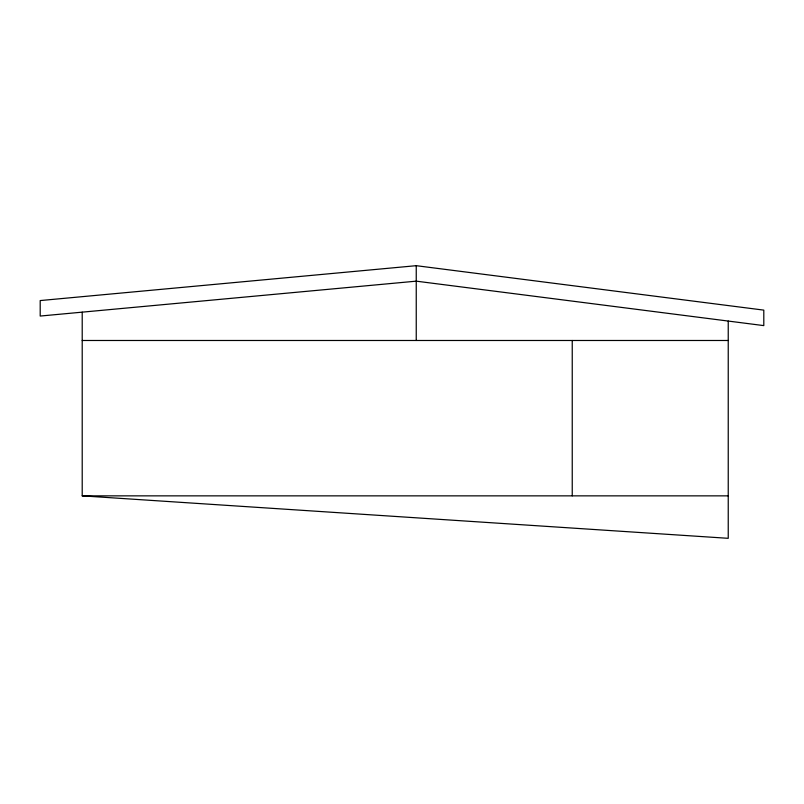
<?xml version="1.0" encoding="UTF-8"?>
<svg xmlns="http://www.w3.org/2000/svg" width="804" height="804" viewBox="0 0 804 804"><rect width="100%" height="100%" fill="white"/><g stroke="black" fill="none" stroke-linecap="round" stroke-linejoin="round"><path stroke-width="1.21" d="M416.241 265.682L40.2 300.565L40.2 316.052L416.241 281.159L763.8 325.61L763.8 310.123L416.241 265.682L416.241 340.484M82.209 340.484L728.233 340.484M82.209 312.153L82.209 495.857L728.233 495.857M82.209 495.857L728.233 538.318L728.233 321.057M572.237 340.484L572.237 495.857"/></g></svg>
